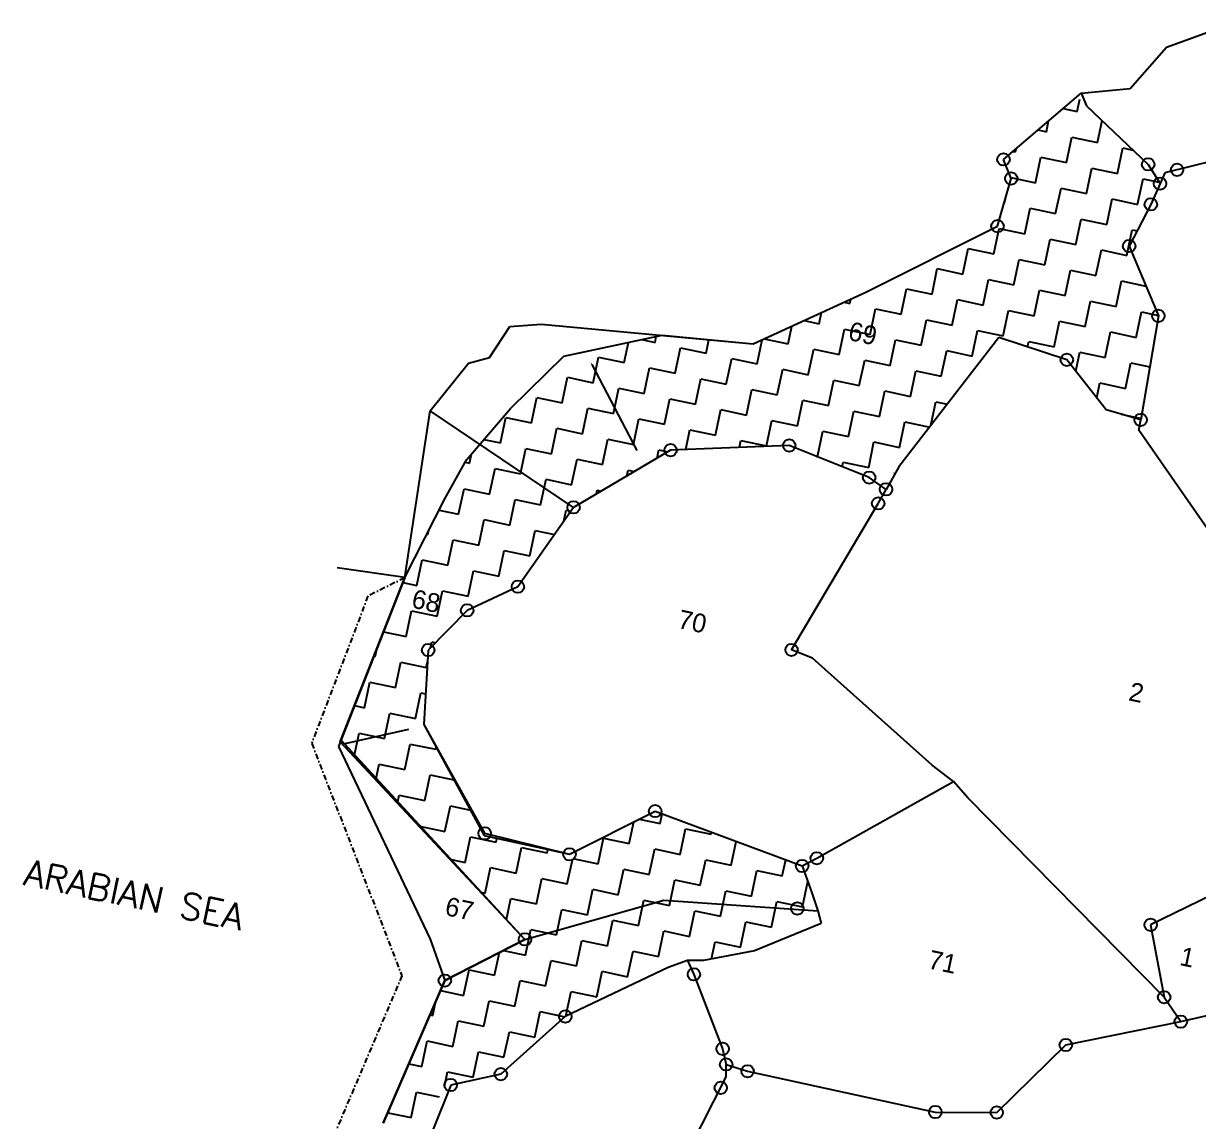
# Model space of a CAD drawing. Header units: metres. Extents: x 331641 to 336020, y 1791627 to 1796809.
# Drawn here: x 331641 to 332704, y 1792589 to 1793583 of the extents above; entities that cross this region are included whole.
import ezdxf
from ezdxf.enums import TextEntityAlignment as Align

# ---------------------------------------------------------------- set-up
doc = ezdxf.new("R2010")
doc.units = ezdxf.units.M
doc.header["$MEASUREMENT"] = 0
doc.linetypes.add('DASHDOT', pattern=[1, 0.5, -0.25, 0, -0.25])
doc.linetypes.add('DIVIDE', pattern=[31.75, 12.7, -6.35, 0, -6.35, 0, -6.35])
for name, color, linetype in [('POLY_HATCH', 12, 'Continuous'), ('POLY_PARCEL', 6, 'Continuous'), ('POLY_WATER', 4, 'Continuous'), ('SYM_ARROW', 1, 'Continuous'), ('TEXT_MAPOUT', 7, 'Continuous'), ('TEXT_PARCEL', 7, 'Continuous'), ('V_BOUND_LINE', 7, 'Continuous'), ('V_BOUND_STREAM_LINE', 7, 'DASHDOT'), ('V_DIVIDE_LINE', 7, 'DIVIDE')]:
    doc.layers.add(name, color=color, linetype=linetype)
doc.styles.get("Standard").update_dxf_attribs({"font": 'simplex.shx'})
doc.styles.add('TEXT_MAP', font='', dxfattribs={"height": 0.3})
doc.styles.get('TEXT_MAP').set_extended_font_data('Kruti Dev 050')

msp = doc.modelspace()

# ---------------------------------------------------------------- linework, layer by layer
for centre in [(332527.8, 1793460.1), (332658.7, 1793455.6), (332684.9, 1793450.7), (332534.8, 1793442.8), (332669.5, 1793438.2), (332661.2, 1793419.4), (332522.4, 1793399.7), (332641.5, 1793381.7), (332668, 1793318.5), (332585.1, 1793278.7), (332652, 1793224.3), (332333.9, 1793201.1), (332226.5, 1793196.9), (332406.2, 1793172.1), (332421.5, 1793161.4), (332414.4, 1793148.7), (332138.7, 1793145.1), (332088.3, 1793073.3), (332042.4, 1793051.9), (332007.1, 1793016), (332336, 1793016.1), (332212.5, 1792870.2), (332058.2, 1792850.1), (332135, 1792831.1), (332358.9, 1792827.5), (332345.6, 1792820.5), (332341.2, 1792782), (332661, 1792767.2), (332094.7, 1792754.1), (332247.6, 1792722.4), (332022.2, 1792716.8), (332673.2, 1792701.7), (332131.2, 1792684.3), (332688.3, 1792679.6), (332584.2, 1792658.5), (332273.6, 1792655), (332276.8, 1792640.9), (332072.9, 1792632.1), (332296.2, 1792634.7), (332027.5, 1792622.2), (332271.9, 1792619.7), (332466.1, 1792597.8), (332521.7, 1792597.4)]:
    msp.add_circle(centre, 5.63)
at = {"layer": 'POLY_HATCH'}
for p, q in [((332527.8, 1793460.1), (332598.2, 1793520.1)), ((332598.2, 1793520.1), (332603, 1793508.7)), ((332603, 1793508.7), (332658.7, 1793455.6)), ((332534.8, 1793442.8), (332527.8, 1793460.1)), ((332658.7, 1793455.6), (332669.5, 1793438.2)), ((332522.4, 1793399.7), (332534.8, 1793442.8)), ((332669.5, 1793438.2), (332661.2, 1793419.4)), ((332661.2, 1793419.4), (332641.5, 1793381.7)), ((332403.2, 1793339.8), (332522.4, 1793399.7)), ((332641.5, 1793381.7), (332668, 1793318.5)), ((332301.2, 1793293.1), (332403.2, 1793339.8)), ((332668, 1793318.5), (332652, 1793224.3)), ((332129.8, 1793281.9), (332218.8, 1793300.9)), ((332218.8, 1793300.9), (332301.2, 1793293.1)), ((332523.7, 1793298.9), (332433, 1793181.7)), ((332585.1, 1793278.7), (332523.7, 1793298.9)), ((332081.5, 1793234.7), (332129.8, 1793281.9)), ((332620.6, 1793233.5), (332585.1, 1793278.7)), ((332041.7, 1793188.1), (332081.5, 1793234.7)), ((332652, 1793224.3), (332620.6, 1793233.5)), ((332226.5, 1793196.9), (332138.7, 1793145.1)), ((332333.9, 1793201.1), (332226.5, 1793196.9)), ((332406.2, 1793172.1), (332333.9, 1793201.1)), ((332022.3, 1793152.8), (332041.7, 1793188.1)), ((332433, 1793181.7), (332421.5, 1793161.4)), ((332421.5, 1793161.4), (332406.2, 1793172.1)), ((331985.9, 1793081.5), (332022.3, 1793152.8)), ((332138.7, 1793145.1), (332088.3, 1793073.3)), ((331927.4, 1792933), (331985.9, 1793081.5)), ((332088.3, 1793073.3), (332042.4, 1793051.9)), ((332042.4, 1793051.9), (332007.1, 1793016)), ((332007.1, 1793016), (332003.1, 1792948.7)), ((332003.1, 1792948.7), (332057.8, 1792848.1)), ((331927.4, 1792933), (332094.7, 1792754.1)), ((332094.7, 1792754.1), (331927.4, 1792933)), ((332135, 1792831.1), (332212.5, 1792870.2)), ((332212.5, 1792870.2), (332345.6, 1792820.5)), ((332057.8, 1792848.1), (332135, 1792831.1)), ((332345.6, 1792820.5), (332354.6, 1792795.3)), ((332354.6, 1792795.3), (332359.8, 1792779.9)), ((332359.8, 1792779.9), (332362.7, 1792768.5)), ((332362.7, 1792768.5), (332302.4, 1792743.6)), ((332094.7, 1792754.1), (332022.2, 1792716.8)), ((332022.2, 1792716.8), (332094.7, 1792754.1)), ((332302.4, 1792743.6), (332256.2, 1792735)), ((332224.3, 1792728.6), (332131.2, 1792684.3)), ((332241.9, 1792735.1), (332224.3, 1792728.6)), ((332256.2, 1792735), (332241.9, 1792735.1)), ((331966.4, 1792587.8), (332022.2, 1792716.8)), ((332131.2, 1792684.3), (332072.9, 1792632.1)), ((332072.9, 1792632.1), (332027.5, 1792622.2)), ((332027.5, 1792622.2), (332011, 1792580.9))]:
    msp.add_line(p, q, dxfattribs=at)
at = {"layer": 'POLY_HATCH', "linetype": 'Continuous'}
for p, q in [((332594.6, 1793503.4), (332596.9, 1793514.5)), ((332581.8, 1793506.1), (332594.6, 1793503.4)), ((332566.6, 1793485.2), (332568.6, 1793494.9)), ((332612.8, 1793475.4), (332617, 1793495.4)), ((332559.1, 1793486.8), (332566.6, 1793485.2)), ((332584.8, 1793457.2), (332589.7, 1793480.3)), ((332589.7, 1793480.3), (332612.8, 1793475.4)), ((332536.4, 1793467.4), (332538.6, 1793467)), ((332538.6, 1793467), (332539.2, 1793469.8)), ((332556.8, 1793439), (332561.7, 1793462.1)), ((332561.7, 1793462.1), (332584.8, 1793457.2)), ((332631, 1793447.4), (332635.9, 1793470.5)), ((332635.9, 1793470.5), (332645, 1793468.6)), ((332603, 1793429.2), (332607.9, 1793452.3)), ((332607.9, 1793452.3), (332631, 1793447.4)), ((332534.4, 1793443.7), (332556.8, 1793439)), ((332649.2, 1793419.4), (332654.1, 1793442.5)), ((332654.1, 1793442.5), (332668.7, 1793439.5)), ((332575, 1793411), (332579.9, 1793434.1)), ((332579.9, 1793434.1), (332603, 1793429.2)), ((332528.5, 1793420.8), (332528.8, 1793420.7)), ((332528.8, 1793420.7), (332529.8, 1793425.7)), ((332621.2, 1793401.2), (332626.1, 1793424.3)), ((332626.1, 1793424.3), (332649.2, 1793419.4)), ((332547, 1793392.8), (332551.9, 1793415.9)), ((332551.9, 1793415.9), (332575, 1793411)), ((332519, 1793374.5), (332523.9, 1793397.6)), ((332523.9, 1793397.6), (332547, 1793392.8)), ((332593.3, 1793383), (332598.1, 1793406.1)), ((332598.1, 1793406.1), (332621.2, 1793401.2)), ((332565.3, 1793364.8), (332570.1, 1793387.9)), ((332570.1, 1793387.9), (332593.3, 1793383)), ((332639.5, 1793373.2), (332644.4, 1793396.3)), ((332644.4, 1793396.3), (332648.7, 1793395.4)), ((332491, 1793356.3), (332495.9, 1793379.4)), ((332495.9, 1793379.4), (332519, 1793374.5)), ((332611.5, 1793355), (332616.4, 1793378.1)), ((332616.4, 1793378.1), (332639.5, 1793373.2)), ((332537.3, 1793346.5), (332542.1, 1793369.6)), ((332542.1, 1793369.6), (332565.3, 1793364.8)), ((332463.1, 1793338.1), (332467.9, 1793361.2)), ((332467.9, 1793361.2), (332491, 1793356.3)), ((332583.5, 1793336.8), (332588.4, 1793359.9)), ((332588.4, 1793359.9), (332611.5, 1793355)), ((332509.3, 1793328.3), (332514.2, 1793351.4)), ((332514.2, 1793351.4), (332537.3, 1793346.5)), ((332629.7, 1793327), (332634.6, 1793350.1)), ((332634.6, 1793350.1), (332656.7, 1793345.4)), ((332388.8, 1793329.6), (332389.7, 1793333.6)), ((332435.1, 1793319.9), (332439.9, 1793343)), ((332439.9, 1793343), (332463.1, 1793338.1)), ((332481.3, 1793310.1), (332486.2, 1793333.2)), ((332486.2, 1793333.2), (332509.3, 1793328.3)), ((332555.5, 1793318.5), (332560.4, 1793341.6)), ((332560.4, 1793341.6), (332583.5, 1793336.8)), ((332383.5, 1793330.8), (332388.8, 1793329.6)), ((332407.1, 1793301.6), (332412, 1793324.7)), ((332412, 1793324.7), (332435.1, 1793319.9)), ((332527.5, 1793300.3), (332532.4, 1793323.4)), ((332532.4, 1793323.4), (332555.5, 1793318.5)), ((332601.7, 1793308.8), (332606.6, 1793331.9)), ((332606.6, 1793331.9), (332629.7, 1793327)), ((332647.9, 1793299), (332652.8, 1793322.1)), ((332652.8, 1793322.1), (332667.9, 1793318.9)), ((332347.4, 1793314.2), (332360.9, 1793311.4)), ((332360.9, 1793311.4), (332363, 1793321.4)), ((332453.3, 1793291.9), (332458.2, 1793315)), ((332458.2, 1793315), (332481.3, 1793310.1)), ((332573.7, 1793290.5), (332578.6, 1793313.7)), ((332578.6, 1793313.7), (332601.7, 1793308.8)), ((332332.9, 1793293.2), (332336.2, 1793309.1)), ((332379.1, 1793283.4), (332384, 1793306.5)), ((332384, 1793306.5), (332407.1, 1793301.6)), ((332499.5, 1793282.1), (332504.4, 1793305.2)), ((332504.4, 1793305.2), (332527.5, 1793300.3)), ((332619.9, 1793280.8), (332624.8, 1793303.9)), ((332624.8, 1793303.9), (332647.9, 1793299)), ((332184.4, 1793276.3), (332188.3, 1793294.3)), ((332200.6, 1793297), (332212.4, 1793294.5)), ((332212.4, 1793294.5), (332213.5, 1793299.7)), ((332258.6, 1793284.7), (332261.2, 1793296.9)), ((332304.9, 1793274.9), (332309.5, 1793296.9)), ((332311.3, 1793297.7), (332332.9, 1793293.2)), ((332425.3, 1793273.6), (332430.2, 1793296.7)), ((332430.2, 1793296.7), (332453.3, 1793291.9)), ((332549.5, 1793290.4), (332550.6, 1793295.4)), ((332550.6, 1793295.4), (332573.7, 1793290.5)), ((332156.4, 1793258), (332161.3, 1793281.1)), ((332161.3, 1793281.1), (332184.4, 1793276.3)), ((332230.7, 1793266.5), (332235.5, 1793289.6)), ((332235.5, 1793289.6), (332258.6, 1793284.7)), ((332276.9, 1793256.7), (332281.8, 1793279.8)), ((332281.8, 1793279.8), (332304.9, 1793274.9)), ((332351.1, 1793265.2), (332356, 1793288.3)), ((332356, 1793288.3), (332379.1, 1793283.4)), ((332471.5, 1793263.9), (332476.4, 1793287)), ((332476.4, 1793287), (332499.5, 1793282.1)), ((332593.2, 1793268.5), (332596.8, 1793285.7)), ((332596.8, 1793285.7), (332619.9, 1793280.8)), ((332202.7, 1793248.3), (332207.5, 1793271.4)), ((332207.5, 1793271.4), (332230.7, 1793266.5)), ((332323.1, 1793247), (332328, 1793270.1)), ((332328, 1793270.1), (332351.1, 1793265.2)), ((332397.3, 1793255.4), (332402.2, 1793278.5)), ((332402.2, 1793278.5), (332425.3, 1793273.6)), ((332638.2, 1793252.8), (332643, 1793275.9)), ((332643, 1793275.9), (332660.2, 1793272.3)), ((332128.4, 1793239.8), (332133.3, 1793262.9)), ((332133.3, 1793262.9), (332156.4, 1793258)), ((332248.9, 1793238.5), (332253.8, 1793261.6)), ((332253.8, 1793261.6), (332276.9, 1793256.7)), ((332369.3, 1793237.2), (332374.2, 1793260.3)), ((332374.2, 1793260.3), (332397.3, 1793255.4)), ((332443.5, 1793245.6), (332448.4, 1793268.8)), ((332448.4, 1793268.8), (332471.5, 1793263.9)), ((332174.7, 1793230), (332179.6, 1793253.1)), ((332179.6, 1793253.1), (332202.7, 1793248.3)), ((332295.1, 1793228.7), (332300, 1793251.8)), ((332300, 1793251.8), (332323.1, 1793247)), ((332415.5, 1793227.4), (332420.4, 1793250.5)), ((332420.4, 1793250.5), (332443.5, 1793245.6)), ((332612.2, 1793244.2), (332615, 1793257.7)), ((332615, 1793257.7), (332638.2, 1793252.8)), ((332100.5, 1793221.6), (332105.3, 1793244.7)), ((332105.3, 1793244.7), (332128.4, 1793239.8)), ((332220.9, 1793220.3), (332225.8, 1793243.4)), ((332225.8, 1793243.4), (332248.9, 1793238.5)), ((332341.3, 1793219), (332346.2, 1793242.1)), ((332346.2, 1793242.1), (332369.3, 1793237.2)), ((332462.1, 1793219.2), (332466.6, 1793240.8)), ((332466.6, 1793240.8), (332477, 1793238.6)), ((332072.5, 1793203.4), (332077.3, 1793226.5)), ((332077.3, 1793226.5), (332100.5, 1793221.6)), ((332146.7, 1793211.8), (332151.6, 1793234.9)), ((332151.6, 1793234.9), (332174.7, 1793230)), ((332267.1, 1793210.5), (332272, 1793233.6)), ((332272, 1793233.6), (332295.1, 1793228.7)), ((332387.5, 1793209.2), (332392.4, 1793232.3)), ((332392.4, 1793232.3), (332415.5, 1793227.4)), ((332634.4, 1793229.4), (332652.3, 1793225.7)), ((332118.7, 1793193.6), (332123.6, 1793216.7)), ((332123.6, 1793216.7), (332146.7, 1793211.8)), ((332192.9, 1793202), (332197.8, 1793225.2)), ((332197.8, 1793225.2), (332220.9, 1793220.3)), ((332313.3, 1793200.7), (332318.2, 1793223.8)), ((332318.2, 1793223.8), (332341.3, 1793219)), ((332433.7, 1793199.4), (332438.6, 1793222.5)), ((332438.6, 1793222.5), (332461, 1793217.8)), ((332057.4, 1793206.5), (332072.5, 1793203.4)), ((332164.9, 1793183.8), (332169.8, 1793206.9)), ((332169.8, 1793206.9), (332192.9, 1793202)), ((332240.2, 1793197.4), (332244, 1793215.4)), ((332244, 1793215.4), (332267.1, 1793210.5)), ((332288.9, 1793199.3), (332290.2, 1793205.6)), ((332290.2, 1793205.6), (332313.3, 1793200.7)), ((332359.5, 1793191), (332364.4, 1793214.1)), ((332364.4, 1793214.1), (332387.5, 1793209.2)), ((332090.7, 1793175.4), (332095.6, 1793198.5)), ((332095.6, 1793198.5), (332118.7, 1793193.6)), ((332214.4, 1793189.8), (332216, 1793197.2)), ((332216, 1793197.2), (332224.1, 1793195.5)), ((332405.8, 1793181.2), (332410.6, 1793204.3)), ((332410.6, 1793204.3), (332433.7, 1793199.4)), ((332040.5, 1793186), (332044.5, 1793185.1)), ((332044.5, 1793185.1), (332046.2, 1793193.4)), ((332136.9, 1793165.6), (332141.8, 1793188.7)), ((332141.8, 1793188.7), (332164.9, 1793183.8)), ((332358.8, 1793191.1), (332359.5, 1793191)), ((332381.8, 1793181.9), (332382.6, 1793186.1)), ((332382.6, 1793186.1), (332405.8, 1793181.2)), ((332062.7, 1793157.1), (332067.6, 1793180.2)), ((332067.6, 1793180.2), (332090.7, 1793175.4)), ((332186.9, 1793173.5), (332188, 1793178.9)), ((332188, 1793178.9), (332193.9, 1793177.7)), ((332428.8, 1793176.2), (332428.9, 1793176.3)), ((332428.9, 1793176.3), (332428.9, 1793176.3)), ((332108.9, 1793147.4), (332113.8, 1793170.5)), ((332113.8, 1793170.5), (332136.9, 1793165.6)), ((332034.7, 1793138.9), (332039.6, 1793162)), ((332039.6, 1793162), (332062.7, 1793157.1)), ((332080.9, 1793129.1), (332085.8, 1793152.3)), ((332085.8, 1793152.3), (332108.9, 1793147.4)), ((332159.3, 1793157.2), (332160, 1793160.7)), ((332160, 1793160.7), (332163.8, 1793159.9)), ((332017.1, 1793142.6), (332034.7, 1793138.9)), ((332129.9, 1793132.6), (332132, 1793142.5)), ((332132, 1793142.5), (332136.3, 1793141.6)), ((332052.9, 1793110.9), (332057.8, 1793134)), ((332057.8, 1793134), (332080.9, 1793129.1)), ((332006, 1793120.8), (332006.7, 1793120.7)), ((332006.7, 1793120.7), (332007.3, 1793123.4)), ((332099.1, 1793101.2), (332104, 1793124.3)), ((332104, 1793124.3), (332121.5, 1793120.6)), ((332024.9, 1793092.7), (332029.8, 1793115.8)), ((332029.8, 1793115.8), (332052.9, 1793110.9)), ((332071.2, 1793082.9), (332076, 1793106)), ((332076, 1793106), (332099.1, 1793101.2)), ((331996.9, 1793074.5), (332001.8, 1793097.6)), ((332001.8, 1793097.6), (332024.9, 1793092.7)), ((332043.2, 1793064.7), (332048, 1793087.8)), ((332048, 1793087.8), (332071.2, 1793082.9)), ((331984.2, 1793077.2), (331996.9, 1793074.5)), ((332015.2, 1793046.5), (332020.1, 1793069.6)), ((332020.1, 1793069.6), (332043.2, 1793064.7)), ((331987.2, 1793028.3), (331992.1, 1793051.4)), ((331992.1, 1793051.4), (332015.2, 1793046.5)), ((331966.6, 1793032.6), (331987.2, 1793028.3)), ((331959.2, 1793010), (331960.9, 1793017.9)), ((332009.2, 1793018), (332010.3, 1793023.4)), ((332010.3, 1793023.4), (332013.7, 1793022.6)), ((331957.8, 1793010.3), (331959.2, 1793010)), ((331977.4, 1792982), (331982.3, 1793005.1)), ((331982.3, 1793005.1), (332005.4, 1793000.3)), ((332005.4, 1793000.3), (332006.5, 1793005.4)), ((331949.4, 1792963.8), (331954.3, 1792986.9)), ((331954.3, 1792986.9), (331977.4, 1792982)), ((331995.6, 1792954), (332000.5, 1792977.2)), ((332000.5, 1792977.2), (332004.7, 1792976.3)), ((331940.3, 1792965.7), (331949.4, 1792963.8)), ((331967.6, 1792935.8), (331972.5, 1792958.9)), ((331972.5, 1792958.9), (331995.6, 1792954)), ((331940, 1792919.5), (331944.5, 1792940.7)), ((331944.5, 1792940.7), (331967.6, 1792935.8)), ((331985.9, 1792907.8), (331990.7, 1792930.9)), ((331990.7, 1792930.9), (332013.9, 1792926.1)), ((332013.9, 1792926.1), (332014.3, 1792928.1)), ((331959.7, 1792898.4), (331962.8, 1792912.7)), ((331962.8, 1792912.7), (331985.9, 1792907.8)), ((332004.1, 1792879.8), (332009, 1792902.9)), ((332009, 1792902.9), (332030.4, 1792898.4)), ((331979.4, 1792877.4), (331981, 1792884.7)), ((331981, 1792884.7), (332004.1, 1792879.8)), ((332022.3, 1792851.8), (332027.2, 1792874.9)), ((332027.2, 1792874.9), (332045.3, 1792871.1)), ((332217, 1792859), (332218.8, 1792867.8)), ((331999.1, 1792856.3), (331999.2, 1792856.7)), ((331999.2, 1792856.7), (332022.3, 1792851.8)), ((332189, 1792840.8), (332193.1, 1792860.4)), ((332198.2, 1792863), (332217, 1792859)), ((332235.2, 1792831), (332240.1, 1792854.1)), ((332240.1, 1792854.1), (332263.2, 1792849.2)), ((332040.5, 1792823.8), (332045.4, 1792847)), ((332045.4, 1792847), (332068.5, 1792842.1)), ((332068.5, 1792842.1), (332069.3, 1792845.6)), ((332161, 1792822.5), (332165.8, 1792845.6)), ((332165.8, 1792845.6), (332189, 1792840.8)), ((332263.2, 1792849.2), (332263.6, 1792851.1)), ((332086.8, 1792814.1), (332091.6, 1792837.2)), ((332091.6, 1792837.2), (332114.7, 1792832.3)), ((332114.7, 1792832.3), (332115.4, 1792835.4)), ((332207.2, 1792812.8), (332212.1, 1792835.9)), ((332212.1, 1792835.9), (332235.2, 1792831)), ((332281.4, 1792821.2), (332285.9, 1792842.8)), ((332026.7, 1792826.8), (332040.5, 1792823.8)), ((332133, 1792804.3), (332137.9, 1792827.4)), ((332137.9, 1792827.4), (332161, 1792822.5)), ((332253.4, 1792803), (332258.3, 1792826.1)), ((332258.3, 1792826.1), (332281.4, 1792821.2)), ((332327.6, 1792811.5), (332330.7, 1792826.1)), ((332058.8, 1792795.9), (332063.6, 1792819)), ((332063.6, 1792819), (332086.8, 1792814.1)), ((332179.2, 1792794.5), (332184.1, 1792817.7)), ((332184.1, 1792817.7), (332207.2, 1792812.8)), ((332299.6, 1792793.2), (332304.5, 1792816.3)), ((332304.5, 1792816.3), (332327.6, 1792811.5)), ((332105, 1792786.1), (332109.9, 1792809.2)), ((332109.9, 1792809.2), (332133, 1792804.3)), ((332225.4, 1792784.8), (332230.3, 1792807.9)), ((332230.3, 1792807.9), (332253.4, 1792803)), ((332345.8, 1792783.5), (332350.7, 1792806.4)), ((332054.9, 1792796.7), (332058.8, 1792795.9)), ((332077.9, 1792772.1), (332081.9, 1792791)), ((332081.9, 1792791), (332105, 1792786.1)), ((332151.2, 1792776.3), (332156.1, 1792799.4)), ((332156.1, 1792799.4), (332179.2, 1792794.5)), ((332271.6, 1792775), (332276.5, 1792798.1)), ((332276.5, 1792798.1), (332299.6, 1792793.2)), ((332123.2, 1792758.1), (332128.1, 1792781.2)), ((332128.1, 1792781.2), (332151.2, 1792776.3)), ((332197.4, 1792766.5), (332202.3, 1792789.7)), ((332202.3, 1792789.7), (332225.4, 1792784.8)), ((332243.6, 1792756.8), (332248.5, 1792779.9)), ((332248.5, 1792779.9), (332271.6, 1792775)), ((332317.8, 1792765.2), (332322.7, 1792788.3)), ((332322.7, 1792788.3), (332345.8, 1792783.5)), ((332169.4, 1792748.3), (332174.3, 1792771.4)), ((332174.3, 1792771.4), (332197.4, 1792766.5)), ((332289.9, 1792747), (332294.7, 1792770.1)), ((332294.7, 1792770.1), (332317.8, 1792765.2)), ((332095.2, 1792739.9), (332100.1, 1792763)), ((332100.1, 1792763), (332123.2, 1792758.1)), ((332215.6, 1792738.6), (332220.5, 1792761.7)), ((332220.5, 1792761.7), (332243.6, 1792756.8)), ((332340.8, 1792759.4), (332341, 1792760.4)), ((332341, 1792760.4), (332342.3, 1792760.1)), ((332141.4, 1792730.1), (332146.3, 1792753.2)), ((332146.3, 1792753.2), (332169.4, 1792748.3)), ((332263.5, 1792736.4), (332266.7, 1792751.9)), ((332266.7, 1792751.9), (332289.9, 1792747)), ((332067.2, 1792721.6), (332071.6, 1792742.2)), ((332075.3, 1792744.1), (332095.2, 1792739.9)), ((332187.6, 1792720.3), (332192.5, 1792743.4)), ((332192.5, 1792743.4), (332215.6, 1792738.6)), ((332039.2, 1792703.4), (332044.1, 1792726.5)), ((332044.1, 1792726.5), (332067.2, 1792721.6)), ((332113.4, 1792711.9), (332118.3, 1792735)), ((332118.3, 1792735), (332141.4, 1792730.1)), ((332085.4, 1792693.7), (332090.3, 1792716.8)), ((332090.3, 1792716.8), (332113.4, 1792711.9)), ((332159.7, 1792702.1), (332164.5, 1792725.2)), ((332164.5, 1792725.2), (332187.6, 1792720.3)), ((332018.3, 1792707.8), (332039.2, 1792703.4)), ((332131.8, 1792684.6), (332136.5, 1792707)), ((332136.5, 1792707), (332159.7, 1792702.1)), ((332011.2, 1792685.2), (332013.8, 1792697.3)), ((332057.5, 1792675.4), (332062.3, 1792698.5)), ((332062.3, 1792698.5), (332085.4, 1792693.7)), ((332008.8, 1792685.7), (332011.2, 1792685.2)), ((332103.7, 1792665.7), (332108.6, 1792688.8)), ((332108.6, 1792688.8), (332130.9, 1792684)), ((332029.5, 1792657.2), (332034.3, 1792680.3)), ((332034.3, 1792680.3), (332057.5, 1792675.4)), ((332075.7, 1792647.4), (332080.6, 1792670.5)), ((332080.6, 1792670.5), (332103.7, 1792665.7)), ((332001.5, 1792639), (332006.3, 1792662.1)), ((332006.3, 1792662.1), (332029.5, 1792657.2)), ((332047.7, 1792629.2), (332052.6, 1792652.3)), ((332052.6, 1792652.3), (332075.7, 1792647.4)), ((331989.6, 1792641.5), (332001.5, 1792639)), ((332021.8, 1792620.9), (332024.6, 1792634.1)), ((332024.6, 1792634.1), (332047.7, 1792629.2)), ((331991.7, 1792592.8), (331996.6, 1792615.9)), ((331996.6, 1792615.9), (332017.1, 1792611.5)), ((331970.5, 1792597.2), (331991.7, 1792592.8))]:
    msp.add_line(p, q, dxfattribs=at)
at = {"layer": 'POLY_PARCEL'}
for p, q in [((332598.2, 1793520.1), (332603, 1793508.7)), ((332603, 1793508.7), (332658.7, 1793455.6)), ((332658.7, 1793455.6), (332669.5, 1793438.2)), ((332720.2, 1793459.5), (332673.7, 1793447.9)), ((332673.7, 1793447.9), (332669.5, 1793438.2)), ((332669.5, 1793438.2), (332661.2, 1793419.4)), ((332661.2, 1793419.4), (332641.5, 1793381.7)), ((332641.5, 1793381.7), (332668, 1793318.5)), ((332668, 1793318.5), (332652, 1793224.3)), ((332523.7, 1793298.9), (332433, 1793181.7)), ((332585.1, 1793278.7), (332523.7, 1793298.9)), ((332620.6, 1793233.5), (332585.1, 1793278.7)), ((332138.7, 1793145.1), (332009, 1793232.6)), ((332652, 1793224.3), (332620.6, 1793233.5)), ((332650.4, 1793214.9), (332652, 1793224.3)), ((332780, 1793028), (332650.4, 1793214.9)), ((332226.5, 1793196.9), (332138.7, 1793145.1)), ((332333.9, 1793201.1), (332226.5, 1793196.9)), ((332406.2, 1793172.1), (332333.9, 1793201.1)), ((332433, 1793181.7), (332421.5, 1793161.4)), ((332421.5, 1793161.4), (332406.2, 1793172.1)), ((332414.4, 1793148.7), (332421.5, 1793161.4)), ((332138.7, 1793145.1), (332088.3, 1793073.3)), ((332336, 1793016.1), (332414.4, 1793148.7)), ((332088.3, 1793073.3), (332042.4, 1793051.9)), ((332042.4, 1793051.9), (332007.1, 1793016)), ((332007.1, 1793016), (332003.1, 1792948.7)), ((332355, 1793008.5), (332336, 1793016.1)), ((332463.3, 1792911.9), (332355, 1793008.5)), ((332003.1, 1792948.7), (332058.2, 1792850.1)), ((332094.7, 1792754.1), (331928.1, 1792934.7)), ((332482.7, 1792897), (332463.3, 1792911.9)), ((332358.9, 1792827.5), (332482.7, 1792897)), ((332495.4, 1792882.2), (332482.7, 1792897)), ((332673.2, 1792701.7), (332495.4, 1792882.2)), ((332135, 1792831.1), (332212.5, 1792870.2)), ((332212.5, 1792870.2), (332345.6, 1792820.5)), ((332058.2, 1792850.1), (332135, 1792831.1)), ((332345.6, 1792820.5), (332358.9, 1792827.5)), ((332345.6, 1792820.5), (332354.6, 1792795.3)), ((332354.6, 1792795.3), (332359.8, 1792779.9)), ((332716.2, 1792794.2), (332661, 1792767.2)), ((332094.7, 1792754.1), (332220.3, 1792789.6)), ((332220.3, 1792789.6), (332359.8, 1792779.9)), ((332359.8, 1792779.9), (332362.7, 1792768.5)), ((332362.7, 1792768.5), (332302.4, 1792743.6)), ((332661, 1792767.2), (332673.2, 1792701.7)), ((332094.7, 1792754.1), (332022.2, 1792716.8)), ((332302.4, 1792743.6), (332256.2, 1792735)), ((332224.3, 1792728.6), (332131.2, 1792684.3)), ((332241.9, 1792735.1), (332224.3, 1792728.6)), ((332241.9, 1792735.1), (332247.6, 1792722.4)), ((332256.2, 1792735), (332241.9, 1792735.1)), ((332247.6, 1792722.4), (332273.6, 1792655)), ((332673.2, 1792701.7), (332688.3, 1792679.6)), ((332131.2, 1792684.3), (332072.9, 1792632.1)), ((332688.3, 1792679.6), (332729, 1792689)), ((332584.2, 1792658.5), (332688.3, 1792679.6)), ((332273.6, 1792655), (332276.8, 1792640.9)), ((332521.7, 1792597.4), (332584.2, 1792658.5)), ((332072.9, 1792632.1), (332027.5, 1792622.2)), ((332276.8, 1792640.9), (332296.2, 1792634.7)), ((332276.9, 1792629.5), (332276.8, 1792640.9)), ((332296.2, 1792634.7), (332466.1, 1792597.8)), ((332027.5, 1792622.2), (332011, 1792580.9)), ((332215.1, 1792508.5), (332276.9, 1792629.5)), ((332466.1, 1792597.8), (332521.7, 1792597.4))]:
    msp.add_line(p, q, dxfattribs=at)
at = {"layer": 'POLY_WATER'}
for p, q in [((331985.9, 1793081.5), (331925.8, 1792928.8)), ((331925.8, 1792928.8), (332008.9, 1792754.4)), ((332008.9, 1792754.4), (332022.2, 1792716.8)), ((332022.2, 1792716.8), (331966.4, 1792587.8))]:
    msp.add_line(p, q, dxfattribs=at)
at = {"layer": 'SYM_ARROW'}
for points in [[(332155.3, 1793274.4), (332196, 1793196.7)], [(331932.1, 1792931.3), (331989.7, 1792944.3)]]:
    msp.add_lwpolyline(points, dxfattribs=at)
for points in [[(332154.9, 1793274.2), (332154.1, 1793276.6), (332155.7, 1793274.6)], [(331932.2, 1792930.9), (331929.7, 1792930.7), (331932, 1792931.7)]]:
    msp.add_solid(points, dxfattribs=at)
at = {"layer": 'V_BOUND_LINE'}
for p, q in [((332675.4, 1793561.8), (332734.3, 1793583.1)), ((332642.3, 1793524.4), (332675.4, 1793561.8)), ((332598.2, 1793520.1), (332642.3, 1793524.4)), ((332527.8, 1793460.1), (332598.2, 1793520.1)), ((332534.8, 1793442.8), (332527.8, 1793460.1)), ((332522.4, 1793399.7), (332534.8, 1793442.8)), ((332403.2, 1793339.8), (332522.4, 1793399.7)), ((332301.2, 1793293.1), (332403.2, 1793339.8)), ((332062.5, 1793280.9), (332081, 1793308.8)), ((332081, 1793308.8), (332109.5, 1793311.1)), ((332109.5, 1793311.1), (332301.2, 1793293.1)), ((332043.5, 1793275.6), (332062.5, 1793280.9)), ((332009, 1793232.6), (332043.5, 1793275.6)), ((331985.9, 1793081.5), (332009, 1793232.6))]:
    msp.add_line(p, q, dxfattribs=at)
at = {"layer": 'V_BOUND_STREAM_LINE', "ltscale": 10}
for p, q in [((331985.9, 1793081.5), (331952.6, 1793064.9)), ((331952.6, 1793064.9), (331901.7, 1792931.4)), ((331901.7, 1792931.4), (331983.4, 1792721.2)), ((331983.4, 1792721.2), (331845.1, 1792396.6))]:
    msp.add_line(p, q, dxfattribs=at)
at = {"layer": 'V_DIVIDE_LINE', "ltscale": 10}
msp.add_line((331985.9, 1793081.5), (331924.8, 1793090.4), dxfattribs=at)

# ---------------------------------------------------------------- texts
at = {"layer": 'TEXT_MAPOUT'}
msp.add_text('ARABIAN SEA', height=23.619, rotation=348.0662, dxfattribs=at).set_placement((331639.9, 1792803.8))
at = {"layer": 'TEXT_PARCEL', "style": 'TEXT_MAP'}
for s, height, p in [('69', 17.01, (332400.5, 1793302.6)), ('68', 17.01, (332005.3, 1793060.3)), ('70', 17.01, (332246.3, 1793041.8)), ('2', 17, (332648.2, 1792977.7)), ('67', 17.01, (332035.5, 1792781.9)), ('71', 17.01, (332472.8, 1792733.7)), ('1', 17, (332694.3, 1792738))]:
    msp.add_text(s, height=height, rotation=348.0662, dxfattribs=at).set_placement(p, align=Align.MIDDLE)

doc.saveas('drawing.dxf')
